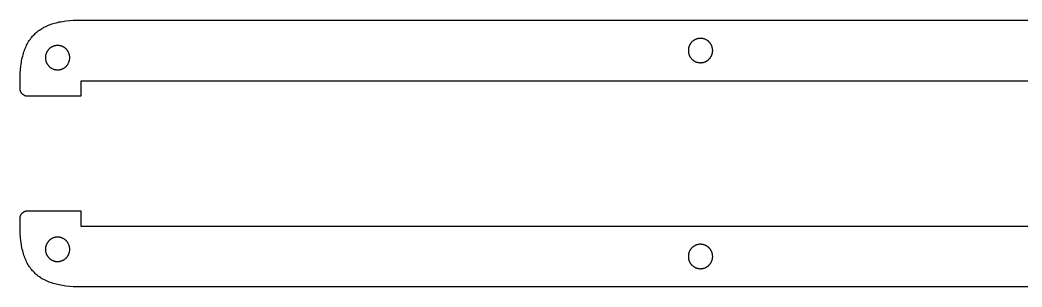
# Model space of a CAD drawing. Header units: millimetres. Extents: x 499 to 763, y 110 to 145.
# Drawn here: x 499 to 630.8, y 109.9 to 144.9 of the extents above; entities that cross this region are included whole.
import ezdxf

# ---------------------------------------------------------------- set-up
doc = ezdxf.new("R2010")
doc.units = ezdxf.units.MM
doc.layers.add('new_border_with_cutout', color=76, linetype='Continuous', true_color=0x307816)
doc.layers.add('new_screws_big', color=76, linetype='Continuous', true_color=0x307816)

msp = doc.modelspace()

# ---------------------------------------------------------------- linework, layer by layer
at = {"layer": 'new_border_with_cutout'}
for p, q in [((501.66, 143.68), (501.81, 143.77)), ((501.81, 143.77), (501.96, 143.86)), ((501.96, 143.86), (502.12, 143.95)), ((502.12, 143.95), (502.28, 144.03)), ((502.28, 144.03), (502.45, 144.11)), ((502.45, 144.11), (502.62, 144.19)), ((502.62, 144.19), (502.79, 144.26)), ((502.79, 144.26), (502.97, 144.33)), ((502.97, 144.33), (503.15, 144.39)), ((503.15, 144.39), (503.34, 144.45)), ((503.34, 144.45), (503.53, 144.5)), ((503.53, 144.5), (503.73, 144.56)), ((503.73, 144.56), (503.93, 144.6)), ((503.93, 144.6), (504.14, 144.65)), ((504.14, 144.65), (504.35, 144.69)), ((504.35, 144.69), (504.57, 144.73)), ((504.57, 144.73), (504.79, 144.76)), ((504.79, 144.76), (505.01, 144.79)), ((505.01, 144.79), (505.47, 144.84)), ((505.47, 144.84), (505.96, 144.88)), ((505.96, 144.88), (506.46, 144.9)), ((506.46, 144.9), (506.98, 144.9)), ((506.98, 144.9), (754.63, 144.9)), ((500.3, 142.37), (500.41, 142.51)), ((500.41, 142.51), (500.51, 142.64)), ((500.51, 142.64), (500.62, 142.77)), ((500.62, 142.77), (500.74, 142.9)), ((500.74, 142.9), (500.86, 143.02)), ((500.86, 143.02), (500.98, 143.14)), ((500.98, 143.14), (501.11, 143.26)), ((501.11, 143.26), (501.24, 143.37)), ((501.24, 143.37), (501.38, 143.48)), ((501.38, 143.48), (501.52, 143.58)), ((501.52, 143.58), (501.66, 143.68)), ((499.56, 140.91), (499.62, 141.09)), ((499.62, 141.09), (499.69, 141.27)), ((499.69, 141.27), (499.77, 141.44)), ((499.77, 141.44), (499.85, 141.6)), ((499.85, 141.6), (499.93, 141.76)), ((499.93, 141.76), (500.02, 141.92)), ((500.02, 141.92), (500.11, 142.07)), ((500.11, 142.07), (500.2, 142.22)), ((500.2, 142.22), (500.3, 142.37)), ((499.19, 139.53), (499.23, 139.74)), ((499.23, 139.74), (499.28, 139.95)), ((499.28, 139.95), (499.33, 140.15)), ((499.33, 140.15), (499.38, 140.35)), ((499.38, 140.35), (499.43, 140.54)), ((499.43, 140.54), (499.49, 140.73)), ((499.49, 140.73), (499.56, 140.91)), ((499.04, 138.41), (499.09, 138.87)), ((499.09, 138.87), (499.12, 139.1)), ((499.12, 139.1), (499.15, 139.32)), ((499.15, 139.32), (499.19, 139.53)), ((498.98, 136.9), (498.99, 137.42)), ((498.99, 137.42), (499.01, 137.93)), ((499.01, 137.93), (499.04, 138.41)), ((498.98, 135.9), (498.98, 136.9)), ((498.98, 135.87), (498.98, 135.9)), ((498.98, 135.83), (498.98, 135.87)), ((498.98, 135.8), (498.98, 135.83)), ((498.99, 135.77), (498.98, 135.8)), ((754.63, 136.9), (506.98, 136.9)), ((506.98, 136.9), (506.98, 134.9)), ((498.99, 135.73), (498.99, 135.77)), ((499, 135.7), (498.99, 135.73)), ((499.01, 135.67), (499, 135.7)), ((499.02, 135.63), (499.01, 135.67)), ((499.03, 135.6), (499.02, 135.63)), ((499.04, 135.57), (499.03, 135.6)), ((499.05, 135.54), (499.04, 135.57)), ((499.06, 135.5), (499.05, 135.54)), ((499.08, 135.47), (499.06, 135.5)), ((499.09, 135.44), (499.08, 135.47)), ((499.11, 135.41), (499.09, 135.44)), ((499.12, 135.38), (499.11, 135.41)), ((499.14, 135.35), (499.12, 135.38)), ((499.16, 135.33), (499.14, 135.35)), ((499.18, 135.3), (499.16, 135.33)), ((499.2, 135.27), (499.18, 135.3)), ((499.23, 135.25), (499.2, 135.27)), ((499.25, 135.22), (499.23, 135.25)), ((499.27, 135.2), (499.25, 135.22)), ((499.3, 135.17), (499.27, 135.2)), ((499.32, 135.15), (499.3, 135.17)), ((499.35, 135.13), (499.32, 135.15)), ((499.37, 135.11), (499.35, 135.13)), ((499.4, 135.09), (499.37, 135.11)), ((499.43, 135.07), (499.4, 135.09)), ((499.46, 135.05), (499.43, 135.07)), ((499.49, 135.03), (499.46, 135.05)), ((499.52, 135.02), (499.49, 135.03)), ((499.55, 135), (499.52, 135.02)), ((499.58, 134.99), (499.55, 135)), ((499.61, 134.97), (499.58, 134.99)), ((499.64, 134.96), (499.61, 134.97)), ((499.68, 134.95), (499.64, 134.96)), ((499.71, 134.94), (499.68, 134.95)), ((499.74, 134.93), (499.71, 134.94)), ((499.78, 134.92), (499.74, 134.93)), ((499.81, 134.92), (499.78, 134.92)), ((499.84, 134.91), (499.81, 134.92)), ((499.88, 134.91), (499.84, 134.91)), ((499.91, 134.91), (499.88, 134.91)), ((499.94, 134.9), (499.91, 134.91)), ((499.98, 134.9), (499.94, 134.9)), ((506.98, 134.9), (499.98, 134.9)), ((498.98, 118.96), (498.99, 118.99)), ((498.98, 118.92), (498.98, 118.96)), ((498.98, 118.89), (498.98, 118.92)), ((498.98, 118.85), (498.98, 118.89)), ((498.98, 117.85), (498.98, 118.85)), ((498.99, 119.02), (499, 119.06)), ((498.99, 118.99), (498.99, 119.02)), ((499, 119.06), (499.01, 119.09)), ((499.01, 119.09), (499.02, 119.12)), ((499.02, 119.12), (499.03, 119.16)), ((499.03, 119.16), (499.04, 119.19)), ((499.04, 119.19), (499.05, 119.22)), ((499.05, 119.22), (499.06, 119.25)), ((499.06, 119.25), (499.08, 119.28)), ((499.08, 119.28), (499.09, 119.31)), ((499.09, 119.31), (499.11, 119.34)), ((499.11, 119.34), (499.12, 119.37)), ((499.12, 119.37), (499.14, 119.4)), ((499.14, 119.4), (499.16, 119.43)), ((499.16, 119.43), (499.18, 119.46)), ((499.18, 119.46), (499.2, 119.48)), ((499.2, 119.48), (499.23, 119.51)), ((499.23, 119.51), (499.25, 119.54)), ((499.25, 119.54), (499.27, 119.56)), ((499.27, 119.56), (499.3, 119.58)), ((499.3, 119.58), (499.32, 119.61)), ((499.32, 119.61), (499.35, 119.63)), ((499.35, 119.63), (499.37, 119.65)), ((499.37, 119.65), (499.4, 119.67)), ((499.4, 119.67), (499.43, 119.69)), ((499.43, 119.69), (499.46, 119.71)), ((499.46, 119.71), (499.49, 119.72)), ((499.49, 119.72), (499.52, 119.74)), ((499.52, 119.74), (499.55, 119.76)), ((499.55, 119.76), (499.58, 119.77)), ((499.58, 119.77), (499.61, 119.78)), ((499.61, 119.78), (499.64, 119.8)), ((499.64, 119.8), (499.68, 119.81)), ((499.68, 119.81), (499.71, 119.82)), ((499.71, 119.82), (499.74, 119.82)), ((499.74, 119.82), (499.78, 119.83)), ((499.78, 119.83), (499.81, 119.84)), ((499.81, 119.84), (499.84, 119.84)), ((499.84, 119.84), (499.88, 119.85)), ((499.88, 119.85), (499.91, 119.85)), ((499.91, 119.85), (499.94, 119.85)), ((499.94, 119.85), (499.98, 119.85)), ((499.98, 119.85), (506.98, 119.85)), ((506.98, 119.85), (506.98, 117.85)), ((498.99, 117.33), (498.98, 117.85)), ((499.01, 116.83), (498.99, 117.33)), ((506.98, 117.85), (754.63, 117.85)), ((499.04, 116.35), (499.01, 116.83)), ((499.09, 115.89), (499.04, 116.35)), ((499.12, 115.66), (499.09, 115.89)), ((499.15, 115.44), (499.12, 115.66)), ((499.19, 115.23), (499.15, 115.44)), ((499.23, 115.01), (499.19, 115.23)), ((499.28, 114.81), (499.23, 115.01)), ((499.33, 114.61), (499.28, 114.81)), ((499.38, 114.41), (499.33, 114.61)), ((499.43, 114.22), (499.38, 114.41)), ((499.49, 114.03), (499.43, 114.22)), ((499.56, 113.84), (499.49, 114.03)), ((499.62, 113.67), (499.56, 113.84)), ((499.69, 113.49), (499.62, 113.67)), ((499.77, 113.32), (499.69, 113.49)), ((499.85, 113.15), (499.77, 113.32)), ((499.93, 112.99), (499.85, 113.15)), ((500.02, 112.84), (499.93, 112.99)), ((500.11, 112.68), (500.02, 112.84)), ((500.2, 112.53), (500.11, 112.68)), ((500.3, 112.39), (500.2, 112.53)), ((500.41, 112.25), (500.3, 112.39)), ((500.51, 112.11), (500.41, 112.25)), ((500.62, 111.98), (500.51, 112.11)), ((500.74, 111.86), (500.62, 111.98)), ((500.86, 111.73), (500.74, 111.86)), ((500.98, 111.61), (500.86, 111.73)), ((501.11, 111.5), (500.98, 111.61)), ((501.24, 111.39), (501.11, 111.5)), ((501.38, 111.28), (501.24, 111.39)), ((501.52, 111.18), (501.38, 111.28)), ((501.66, 111.08), (501.52, 111.18)), ((501.81, 110.98), (501.66, 111.08)), ((501.96, 110.89), (501.81, 110.98)), ((502.12, 110.81), (501.96, 110.89)), ((502.28, 110.72), (502.12, 110.81)), ((502.45, 110.64), (502.28, 110.72)), ((502.62, 110.57), (502.45, 110.64)), ((502.79, 110.5), (502.62, 110.57)), ((502.97, 110.43), (502.79, 110.5)), ((503.15, 110.37), (502.97, 110.43)), ((503.34, 110.31), (503.15, 110.37)), ((503.53, 110.25), (503.34, 110.31)), ((503.73, 110.2), (503.53, 110.25)), ((503.93, 110.15), (503.73, 110.2)), ((504.14, 110.11), (503.93, 110.15)), ((504.35, 110.07), (504.14, 110.11)), ((504.57, 110.03), (504.35, 110.07)), ((504.79, 109.99), (504.57, 110.03)), ((505.01, 109.96), (504.79, 109.99)), ((505.47, 109.92), (505.01, 109.96)), ((505.96, 109.88), (505.47, 109.92)), ((506.46, 109.86), (505.96, 109.88)), ((506.98, 109.85), (506.46, 109.86)), ((754.63, 109.85), (506.98, 109.85))]:
    msp.add_line(p, q, dxfattribs=at)
at = {"layer": 'new_screws_big'}
for p, q in [((587.87, 142.37), (587.82, 142.35)), ((587.93, 142.39), (587.87, 142.37)), ((587.98, 142.41), (587.93, 142.39)), ((588.03, 142.43), (587.98, 142.41)), ((588.08, 142.45), (588.03, 142.43)), ((588.14, 142.46), (588.08, 142.45)), ((588.19, 142.47), (588.14, 142.46)), ((588.25, 142.48), (588.19, 142.47)), ((588.3, 142.49), (588.25, 142.48)), ((588.36, 142.5), (588.3, 142.49)), ((588.41, 142.5), (588.36, 142.5)), ((588.47, 142.5), (588.41, 142.5)), ((588.52, 142.5), (588.47, 142.5)), ((588.58, 142.5), (588.52, 142.5)), ((588.63, 142.5), (588.58, 142.5)), ((588.69, 142.49), (588.63, 142.5)), ((588.74, 142.49), (588.69, 142.49)), ((588.8, 142.48), (588.74, 142.49)), ((588.85, 142.47), (588.8, 142.48)), ((588.91, 142.45), (588.85, 142.47)), ((588.96, 142.44), (588.91, 142.45)), ((589.01, 142.42), (588.96, 142.44)), ((589.07, 142.4), (589.01, 142.42)), ((589.12, 142.38), (589.07, 142.4)), ((589.17, 142.36), (589.12, 142.38)), ((502.78, 141.09), (502.74, 141.05)), ((502.82, 141.13), (502.78, 141.09)), ((502.86, 141.17), (502.82, 141.13)), ((502.91, 141.2), (502.86, 141.17)), ((502.95, 141.24), (502.91, 141.2)), ((502.99, 141.27), (502.95, 141.24)), ((503.04, 141.3), (502.99, 141.27)), ((503.09, 141.33), (503.04, 141.3)), ((503.13, 141.36), (503.09, 141.33)), ((503.18, 141.38), (503.13, 141.36)), ((503.23, 141.41), (503.18, 141.38)), ((503.28, 141.43), (503.23, 141.41)), ((503.33, 141.45), (503.28, 141.43)), ((503.39, 141.47), (503.33, 141.45)), ((503.44, 141.49), (503.39, 141.47)), ((503.49, 141.51), (503.44, 141.49)), ((503.55, 141.52), (503.49, 141.51)), ((503.6, 141.53), (503.55, 141.52)), ((503.66, 141.54), (503.6, 141.53)), ((503.71, 141.55), (503.66, 141.54)), ((503.77, 141.56), (503.71, 141.55)), ((503.82, 141.56), (503.77, 141.56)), ((503.88, 141.56), (503.82, 141.56)), ((503.93, 141.56), (503.88, 141.56)), ((503.99, 141.56), (503.93, 141.56)), ((504.04, 141.56), (503.99, 141.56)), ((504.1, 141.55), (504.04, 141.56)), ((504.15, 141.55), (504.1, 141.55)), ((504.21, 141.54), (504.15, 141.55)), ((504.26, 141.53), (504.21, 141.54)), ((504.32, 141.51), (504.26, 141.53)), ((504.37, 141.5), (504.32, 141.51)), ((504.42, 141.48), (504.37, 141.5)), ((504.48, 141.46), (504.42, 141.48)), ((504.53, 141.44), (504.48, 141.46)), ((504.58, 141.42), (504.53, 141.44)), ((504.63, 141.4), (504.58, 141.42)), ((504.68, 141.37), (504.63, 141.4)), ((504.73, 141.34), (504.68, 141.37)), ((504.77, 141.32), (504.73, 141.34)), ((504.82, 141.29), (504.77, 141.32)), ((504.87, 141.25), (504.82, 141.29)), ((504.91, 141.22), (504.87, 141.25)), ((504.95, 141.18), (504.91, 141.22)), ((504.99, 141.15), (504.95, 141.18)), ((505.03, 141.11), (504.99, 141.15)), ((505.07, 141.07), (505.03, 141.11)), ((505.11, 141.03), (505.07, 141.07)), ((586.92, 141.1), (586.91, 141.04)), ((586.93, 141.15), (586.92, 141.1)), ((586.94, 141.21), (586.93, 141.15)), ((586.95, 141.26), (586.94, 141.21)), ((586.96, 141.31), (586.95, 141.26)), ((586.98, 141.37), (586.96, 141.31)), ((586.99, 141.42), (586.98, 141.37)), ((587.01, 141.47), (586.99, 141.42)), ((587.03, 141.52), (587.01, 141.47)), ((587.06, 141.58), (587.03, 141.52)), ((587.08, 141.63), (587.06, 141.58)), ((587.11, 141.67), (587.08, 141.63)), ((587.13, 141.72), (587.11, 141.67)), ((587.16, 141.77), (587.13, 141.72)), ((587.19, 141.82), (587.16, 141.77)), ((587.23, 141.86), (587.19, 141.82)), ((587.26, 141.91), (587.23, 141.86)), ((587.3, 141.95), (587.26, 141.91)), ((587.33, 141.99), (587.3, 141.95)), ((587.37, 142.03), (587.33, 141.99)), ((587.41, 142.07), (587.37, 142.03)), ((587.45, 142.11), (587.41, 142.07)), ((587.5, 142.14), (587.45, 142.11)), ((587.54, 142.18), (587.5, 142.14)), ((587.58, 142.21), (587.54, 142.18)), ((587.63, 142.24), (587.58, 142.21)), ((587.68, 142.27), (587.63, 142.24)), ((587.72, 142.3), (587.68, 142.27)), ((587.77, 142.32), (587.72, 142.3)), ((587.82, 142.35), (587.77, 142.32)), ((589.22, 142.34), (589.17, 142.36)), ((589.27, 142.31), (589.22, 142.34)), ((589.32, 142.28), (589.27, 142.31)), ((589.36, 142.26), (589.32, 142.28)), ((589.41, 142.22), (589.36, 142.26)), ((589.46, 142.19), (589.41, 142.22)), ((589.5, 142.16), (589.46, 142.19)), ((589.54, 142.12), (589.5, 142.16)), ((589.58, 142.09), (589.54, 142.12)), ((589.63, 142.05), (589.58, 142.09)), ((589.66, 142.01), (589.63, 142.05)), ((589.7, 141.97), (589.66, 142.01)), ((589.74, 141.93), (589.7, 141.97)), ((589.77, 141.88), (589.74, 141.93)), ((589.81, 141.84), (589.77, 141.88)), ((589.84, 141.79), (589.81, 141.84)), ((589.87, 141.75), (589.84, 141.79)), ((589.9, 141.7), (589.87, 141.75)), ((589.92, 141.65), (589.9, 141.7)), ((589.95, 141.6), (589.92, 141.65)), ((589.97, 141.55), (589.95, 141.6)), ((589.99, 141.5), (589.97, 141.55)), ((590.01, 141.45), (589.99, 141.5)), ((590.03, 141.39), (590.01, 141.45)), ((590.05, 141.34), (590.03, 141.39)), ((590.06, 141.29), (590.05, 141.34)), ((590.07, 141.23), (590.06, 141.29)), ((590.08, 141.18), (590.07, 141.23)), ((590.09, 141.12), (590.08, 141.18)), ((590.1, 141.07), (590.09, 141.12)), ((590.1, 141.01), (590.1, 141.07)), ((502.33, 140.16), (502.32, 140.1)), ((502.32, 140.1), (502.32, 140.05)), ((502.32, 140.05), (502.32, 139.99)), ((502.32, 139.99), (502.32, 139.94)), ((502.32, 139.94), (502.32, 139.88)), ((502.32, 139.88), (502.32, 139.83)), ((502.32, 139.83), (502.33, 139.77)), ((502.34, 140.21), (502.33, 140.16)), ((502.33, 139.77), (502.34, 139.71)), ((502.35, 140.27), (502.34, 140.21)), ((502.36, 140.32), (502.35, 140.27)), ((502.37, 140.38), (502.36, 140.32)), ((502.39, 140.43), (502.37, 140.38)), ((502.4, 140.48), (502.39, 140.43)), ((502.42, 140.53), (502.4, 140.48)), ((502.44, 140.59), (502.42, 140.53)), ((502.47, 140.64), (502.44, 140.59)), ((502.49, 140.69), (502.47, 140.64)), ((502.52, 140.74), (502.49, 140.69)), ((502.54, 140.78), (502.52, 140.74)), ((502.57, 140.83), (502.54, 140.78)), ((502.6, 140.88), (502.57, 140.83)), ((502.64, 140.92), (502.6, 140.88)), ((502.67, 140.97), (502.64, 140.92)), ((502.71, 141.01), (502.67, 140.97)), ((502.74, 141.05), (502.71, 141.01)), ((505.15, 140.99), (505.11, 141.03)), ((505.18, 140.94), (505.15, 140.99)), ((505.22, 140.9), (505.18, 140.94)), ((505.25, 140.85), (505.22, 140.9)), ((505.28, 140.81), (505.25, 140.85)), ((505.31, 140.76), (505.28, 140.81)), ((505.33, 140.71), (505.31, 140.76)), ((505.36, 140.66), (505.33, 140.71)), ((505.38, 140.61), (505.36, 140.66)), ((505.4, 140.56), (505.38, 140.61)), ((505.42, 140.51), (505.4, 140.56)), ((505.44, 140.46), (505.42, 140.51)), ((505.46, 140.4), (505.44, 140.46)), ((505.47, 140.35), (505.46, 140.4)), ((505.48, 140.29), (505.47, 140.35)), ((505.49, 140.24), (505.48, 140.29)), ((505.5, 140.19), (505.49, 140.24)), ((505.49, 139.69), (505.5, 139.74)), ((505.51, 140.13), (505.5, 140.19)), ((505.5, 139.74), (505.51, 139.8)), ((505.51, 140.07), (505.51, 140.13)), ((505.52, 140.02), (505.51, 140.07)), ((505.51, 139.85), (505.52, 139.91)), ((505.51, 139.8), (505.51, 139.85)), ((505.52, 139.96), (505.52, 140.02)), ((505.52, 139.91), (505.52, 139.96)), ((586.91, 141.04), (586.91, 140.99)), ((586.91, 140.99), (586.91, 140.93)), ((586.91, 140.93), (586.91, 140.88)), ((586.91, 140.88), (586.91, 140.82)), ((586.91, 140.82), (586.91, 140.76)), ((586.91, 140.76), (586.92, 140.71)), ((586.92, 140.71), (586.93, 140.65)), ((586.93, 140.65), (586.94, 140.6)), ((586.94, 140.6), (586.95, 140.55)), ((586.95, 140.55), (586.96, 140.49)), ((586.96, 140.49), (586.98, 140.44)), ((586.98, 140.44), (586.99, 140.38)), ((586.99, 140.38), (587.01, 140.33)), ((587.01, 140.33), (587.03, 140.28)), ((587.03, 140.28), (587.06, 140.23)), ((587.06, 140.23), (587.08, 140.18)), ((587.08, 140.18), (587.11, 140.13)), ((587.11, 140.13), (587.13, 140.08)), ((587.13, 140.08), (587.16, 140.04)), ((587.16, 140.04), (587.19, 139.99)), ((587.19, 139.99), (587.23, 139.94)), ((587.23, 139.94), (587.26, 139.9)), ((587.26, 139.9), (587.3, 139.86)), ((587.3, 139.86), (587.33, 139.82)), ((587.33, 139.82), (587.37, 139.78)), ((587.37, 139.78), (587.41, 139.74)), ((587.41, 139.74), (587.45, 139.7)), ((589.58, 139.72), (589.63, 139.76)), ((589.63, 139.76), (589.66, 139.8)), ((589.66, 139.8), (589.7, 139.84)), ((589.7, 139.84), (589.74, 139.88)), ((589.74, 139.88), (589.77, 139.92)), ((589.77, 139.92), (589.81, 139.97)), ((589.81, 139.97), (589.84, 140.01)), ((589.84, 140.01), (589.87, 140.06)), ((589.87, 140.06), (589.9, 140.11)), ((589.9, 140.11), (589.92, 140.16)), ((589.92, 140.16), (589.95, 140.21)), ((589.95, 140.21), (589.97, 140.26)), ((589.97, 140.26), (589.99, 140.31)), ((589.99, 140.31), (590.01, 140.36)), ((590.01, 140.36), (590.03, 140.41)), ((590.03, 140.41), (590.05, 140.46)), ((590.05, 140.46), (590.06, 140.52)), ((590.06, 140.52), (590.07, 140.57)), ((590.07, 140.57), (590.08, 140.63)), ((590.08, 140.63), (590.09, 140.68)), ((590.09, 140.68), (590.1, 140.74)), ((590.11, 140.96), (590.1, 141.01)), ((590.1, 140.79), (590.11, 140.85)), ((590.1, 140.74), (590.1, 140.79)), ((590.11, 140.9), (590.11, 140.96)), ((590.11, 140.85), (590.11, 140.9)), ((502.34, 139.71), (502.35, 139.66)), ((502.35, 139.66), (502.36, 139.61)), ((502.36, 139.61), (502.37, 139.55)), ((502.37, 139.55), (502.39, 139.5)), ((502.39, 139.5), (502.4, 139.45)), ((502.4, 139.45), (502.42, 139.39)), ((502.42, 139.39), (502.44, 139.34)), ((502.44, 139.34), (502.47, 139.29)), ((502.47, 139.29), (502.49, 139.24)), ((502.49, 139.24), (502.52, 139.19)), ((502.52, 139.19), (502.54, 139.14)), ((502.54, 139.14), (502.57, 139.1)), ((502.57, 139.1), (502.6, 139.05)), ((502.6, 139.05), (502.64, 139.01)), ((502.64, 139.01), (502.67, 138.96)), ((502.67, 138.96), (502.71, 138.92)), ((502.71, 138.92), (502.74, 138.88)), ((502.74, 138.88), (502.78, 138.84)), ((502.78, 138.84), (502.82, 138.8)), ((502.82, 138.8), (502.86, 138.76)), ((502.86, 138.76), (502.91, 138.73)), ((502.91, 138.73), (502.95, 138.69)), ((502.95, 138.69), (502.99, 138.66)), ((502.99, 138.66), (503.04, 138.63)), ((503.04, 138.63), (503.09, 138.6)), ((503.09, 138.6), (503.13, 138.57)), ((503.13, 138.57), (503.18, 138.54)), ((503.18, 138.54), (503.23, 138.52)), ((503.23, 138.52), (503.28, 138.5)), ((503.28, 138.5), (503.33, 138.47)), ((503.33, 138.47), (503.39, 138.45)), ((503.39, 138.45), (503.44, 138.44)), ((503.44, 138.44), (503.49, 138.42)), ((503.49, 138.42), (503.55, 138.41)), ((504.32, 138.41), (504.37, 138.43)), ((504.37, 138.43), (504.42, 138.45)), ((504.42, 138.45), (504.48, 138.46)), ((504.48, 138.46), (504.53, 138.48)), ((504.53, 138.48), (504.58, 138.51)), ((504.58, 138.51), (504.63, 138.53)), ((504.63, 138.53), (504.68, 138.56)), ((504.68, 138.56), (504.73, 138.58)), ((504.73, 138.58), (504.77, 138.61)), ((504.77, 138.61), (504.82, 138.64)), ((504.82, 138.64), (504.87, 138.67)), ((504.87, 138.67), (504.91, 138.71)), ((504.91, 138.71), (504.95, 138.74)), ((504.95, 138.74), (504.99, 138.78)), ((504.99, 138.78), (505.03, 138.82)), ((505.03, 138.82), (505.07, 138.86)), ((505.07, 138.86), (505.11, 138.9)), ((505.11, 138.9), (505.15, 138.94)), ((505.15, 138.94), (505.18, 138.98)), ((505.18, 138.98), (505.22, 139.03)), ((505.22, 139.03), (505.25, 139.07)), ((505.25, 139.07), (505.28, 139.12)), ((505.28, 139.12), (505.31, 139.17)), ((505.31, 139.17), (505.33, 139.22)), ((505.33, 139.22), (505.36, 139.27)), ((505.36, 139.27), (505.38, 139.32)), ((505.38, 139.32), (505.4, 139.37)), ((505.4, 139.37), (505.42, 139.42)), ((505.42, 139.42), (505.44, 139.47)), ((505.44, 139.47), (505.46, 139.53)), ((505.46, 139.53), (505.47, 139.58)), ((505.47, 139.58), (505.48, 139.63)), ((505.48, 139.63), (505.49, 139.69)), ((587.45, 139.7), (587.5, 139.66)), ((587.5, 139.66), (587.54, 139.63)), ((587.54, 139.63), (587.58, 139.6)), ((587.58, 139.6), (587.63, 139.57)), ((587.63, 139.57), (587.68, 139.54)), ((587.68, 139.54), (587.72, 139.51)), ((587.72, 139.51), (587.77, 139.48)), ((587.77, 139.48), (587.82, 139.46)), ((587.82, 139.46), (587.87, 139.43)), ((587.87, 139.43), (587.93, 139.41)), ((587.93, 139.41), (587.98, 139.39)), ((587.98, 139.39), (588.03, 139.38)), ((588.03, 139.38), (588.08, 139.36)), ((588.08, 139.36), (588.14, 139.35)), ((588.14, 139.35), (588.19, 139.33)), ((588.19, 139.33), (588.25, 139.32)), ((588.25, 139.32), (588.3, 139.32)), ((588.3, 139.32), (588.36, 139.31)), ((588.36, 139.31), (588.41, 139.31)), ((588.41, 139.31), (588.47, 139.3)), ((588.47, 139.3), (588.52, 139.3)), ((588.52, 139.3), (588.58, 139.3)), ((588.58, 139.3), (588.63, 139.31)), ((588.63, 139.31), (588.69, 139.31)), ((588.69, 139.31), (588.74, 139.32)), ((588.74, 139.32), (588.8, 139.33)), ((588.8, 139.33), (588.85, 139.34)), ((588.85, 139.34), (588.91, 139.35)), ((588.91, 139.35), (588.96, 139.37)), ((588.96, 139.37), (589.01, 139.38)), ((589.01, 139.38), (589.07, 139.4)), ((589.07, 139.4), (589.12, 139.42)), ((589.12, 139.42), (589.17, 139.45)), ((589.17, 139.45), (589.22, 139.47)), ((589.22, 139.47), (589.27, 139.49)), ((589.27, 139.49), (589.32, 139.52)), ((589.32, 139.52), (589.36, 139.55)), ((589.36, 139.55), (589.41, 139.58)), ((589.41, 139.58), (589.46, 139.61)), ((589.46, 139.61), (589.5, 139.65)), ((589.5, 139.65), (589.54, 139.68)), ((589.54, 139.68), (589.58, 139.72)), ((503.55, 138.41), (503.6, 138.4)), ((503.6, 138.4), (503.66, 138.39)), ((503.66, 138.39), (503.71, 138.38)), ((503.71, 138.38), (503.77, 138.37)), ((503.77, 138.37), (503.82, 138.37)), ((503.82, 138.37), (503.88, 138.36)), ((503.88, 138.36), (503.93, 138.36)), ((503.93, 138.36), (503.99, 138.37)), ((503.99, 138.37), (504.04, 138.37)), ((504.04, 138.37), (504.1, 138.37)), ((504.1, 138.37), (504.15, 138.38)), ((504.15, 138.38), (504.21, 138.39)), ((504.21, 138.39), (504.26, 138.4)), ((504.26, 138.4), (504.32, 138.41)), ((502.91, 116.03), (502.86, 115.99)), ((502.95, 116.07), (502.91, 116.03)), ((502.99, 116.1), (502.95, 116.07)), ((503.04, 116.13), (502.99, 116.1)), ((503.09, 116.16), (503.04, 116.13)), ((503.13, 116.19), (503.09, 116.16)), ((503.18, 116.21), (503.13, 116.19)), ((503.23, 116.24), (503.18, 116.21)), ((503.28, 116.26), (503.23, 116.24)), ((503.33, 116.28), (503.28, 116.26)), ((503.39, 116.3), (503.33, 116.28)), ((503.44, 116.32), (503.39, 116.3)), ((503.49, 116.33), (503.44, 116.32)), ((503.55, 116.35), (503.49, 116.33)), ((503.6, 116.36), (503.55, 116.35)), ((503.66, 116.37), (503.6, 116.36)), ((503.71, 116.38), (503.66, 116.37)), ((503.77, 116.39), (503.71, 116.38)), ((503.82, 116.39), (503.77, 116.39)), ((503.88, 116.39), (503.82, 116.39)), ((503.93, 116.39), (503.88, 116.39)), ((503.99, 116.39), (503.93, 116.39)), ((504.04, 116.39), (503.99, 116.39)), ((504.1, 116.38), (504.04, 116.39)), ((504.15, 116.38), (504.1, 116.38)), ((504.21, 116.37), (504.15, 116.38)), ((504.26, 116.35), (504.21, 116.37)), ((504.32, 116.34), (504.26, 116.35)), ((504.37, 116.33), (504.32, 116.34)), ((504.42, 116.31), (504.37, 116.33)), ((504.48, 116.29), (504.42, 116.31)), ((504.53, 116.27), (504.48, 116.29)), ((504.58, 116.25), (504.53, 116.27)), ((504.63, 116.23), (504.58, 116.25)), ((504.68, 116.2), (504.63, 116.23)), ((504.73, 116.17), (504.68, 116.2)), ((504.77, 116.14), (504.73, 116.17)), ((504.82, 116.11), (504.77, 116.14)), ((504.87, 116.08), (504.82, 116.11)), ((504.91, 116.05), (504.87, 116.08)), ((504.95, 116.01), (504.91, 116.05)), ((504.99, 115.98), (504.95, 116.01)), ((502.33, 114.99), (502.32, 114.93)), ((502.32, 114.93), (502.32, 114.88)), ((502.32, 114.88), (502.32, 114.82)), ((502.32, 114.82), (502.32, 114.76)), ((502.32, 114.76), (502.32, 114.71)), ((502.32, 114.71), (502.32, 114.65)), ((502.34, 115.04), (502.33, 114.99)), ((502.35, 115.1), (502.34, 115.04)), ((502.36, 115.15), (502.35, 115.1)), ((502.37, 115.2), (502.36, 115.15)), ((502.39, 115.26), (502.37, 115.2)), ((502.4, 115.31), (502.39, 115.26)), ((502.42, 115.36), (502.4, 115.31)), ((502.44, 115.41), (502.42, 115.36)), ((502.47, 115.47), (502.44, 115.41)), ((502.49, 115.52), (502.47, 115.47)), ((502.52, 115.56), (502.49, 115.52)), ((502.54, 115.61), (502.52, 115.56)), ((502.57, 115.66), (502.54, 115.61)), ((502.6, 115.71), (502.57, 115.66)), ((502.64, 115.75), (502.6, 115.71)), ((502.67, 115.79), (502.64, 115.75)), ((502.71, 115.84), (502.67, 115.79)), ((502.74, 115.88), (502.71, 115.84)), ((502.78, 115.92), (502.74, 115.88)), ((502.82, 115.96), (502.78, 115.92)), ((502.86, 115.99), (502.82, 115.96)), ((505.03, 115.94), (504.99, 115.98)), ((505.07, 115.9), (505.03, 115.94)), ((505.11, 115.86), (505.07, 115.9)), ((505.15, 115.82), (505.11, 115.86)), ((505.18, 115.77), (505.15, 115.82)), ((505.22, 115.73), (505.18, 115.77)), ((505.25, 115.68), (505.22, 115.73)), ((505.28, 115.64), (505.25, 115.68)), ((505.31, 115.59), (505.28, 115.64)), ((505.33, 115.54), (505.31, 115.59)), ((505.36, 115.49), (505.33, 115.54)), ((505.38, 115.44), (505.36, 115.49)), ((505.4, 115.39), (505.38, 115.44)), ((505.42, 115.34), (505.4, 115.39)), ((505.44, 115.28), (505.42, 115.34)), ((505.46, 115.23), (505.44, 115.28)), ((505.47, 115.18), (505.46, 115.23)), ((505.48, 115.12), (505.47, 115.18)), ((505.49, 115.07), (505.48, 115.12)), ((505.5, 115.01), (505.49, 115.07)), ((505.51, 114.96), (505.5, 115.01)), ((505.51, 114.9), (505.51, 114.96)), ((505.52, 114.85), (505.51, 114.9)), ((505.51, 114.68), (505.52, 114.74)), ((505.52, 114.79), (505.52, 114.85)), ((505.52, 114.74), (505.52, 114.79)), ((587.16, 114.72), (587.13, 114.67)), ((587.19, 114.77), (587.16, 114.72)), ((587.23, 114.81), (587.19, 114.77)), ((587.26, 114.86), (587.23, 114.81)), ((587.3, 114.9), (587.26, 114.86)), ((587.33, 114.94), (587.3, 114.9)), ((587.37, 114.98), (587.33, 114.94)), ((587.41, 115.02), (587.37, 114.98)), ((587.45, 115.06), (587.41, 115.02)), ((587.5, 115.09), (587.45, 115.06)), ((587.54, 115.13), (587.5, 115.09)), ((587.58, 115.16), (587.54, 115.13)), ((587.63, 115.19), (587.58, 115.16)), ((587.68, 115.22), (587.63, 115.19)), ((587.72, 115.25), (587.68, 115.22)), ((587.77, 115.27), (587.72, 115.25)), ((587.82, 115.3), (587.77, 115.27)), ((587.87, 115.32), (587.82, 115.3)), ((587.93, 115.34), (587.87, 115.32)), ((587.98, 115.36), (587.93, 115.34)), ((588.03, 115.38), (587.98, 115.36)), ((588.08, 115.4), (588.03, 115.38)), ((588.14, 115.41), (588.08, 115.4)), ((588.19, 115.42), (588.14, 115.41)), ((588.25, 115.43), (588.19, 115.42)), ((588.3, 115.44), (588.25, 115.43)), ((588.36, 115.45), (588.3, 115.44)), ((588.41, 115.45), (588.36, 115.45)), ((588.47, 115.45), (588.41, 115.45)), ((588.52, 115.45), (588.47, 115.45)), ((588.58, 115.45), (588.52, 115.45)), ((588.63, 115.45), (588.58, 115.45)), ((588.69, 115.44), (588.63, 115.45)), ((588.74, 115.44), (588.69, 115.44)), ((588.8, 115.43), (588.74, 115.44)), ((588.85, 115.42), (588.8, 115.43)), ((588.91, 115.4), (588.85, 115.42)), ((588.96, 115.39), (588.91, 115.4)), ((589.01, 115.37), (588.96, 115.39)), ((589.07, 115.35), (589.01, 115.37)), ((589.12, 115.33), (589.07, 115.35)), ((589.17, 115.31), (589.12, 115.33)), ((589.22, 115.29), (589.17, 115.31)), ((589.27, 115.26), (589.22, 115.29)), ((589.32, 115.23), (589.27, 115.26)), ((589.36, 115.21), (589.32, 115.23)), ((589.41, 115.17), (589.36, 115.21)), ((589.46, 115.14), (589.41, 115.17)), ((589.5, 115.11), (589.46, 115.14)), ((589.54, 115.07), (589.5, 115.11)), ((589.58, 115.04), (589.54, 115.07)), ((589.63, 115), (589.58, 115.04)), ((589.66, 114.96), (589.63, 115)), ((589.7, 114.92), (589.66, 114.96)), ((589.74, 114.88), (589.7, 114.92)), ((589.77, 114.83), (589.74, 114.88)), ((589.81, 114.79), (589.77, 114.83)), ((589.84, 114.74), (589.81, 114.79)), ((589.87, 114.7), (589.84, 114.74)), ((589.9, 114.65), (589.87, 114.7)), ((502.32, 114.65), (502.33, 114.6)), ((502.33, 114.6), (502.34, 114.54)), ((502.34, 114.54), (502.35, 114.49)), ((502.35, 114.49), (502.36, 114.43)), ((502.36, 114.43), (502.37, 114.38)), ((502.37, 114.38), (502.39, 114.33)), ((502.39, 114.33), (502.4, 114.27)), ((502.4, 114.27), (502.42, 114.22)), ((502.42, 114.22), (502.44, 114.17)), ((502.44, 114.17), (502.47, 114.12)), ((502.47, 114.12), (502.49, 114.07)), ((502.49, 114.07), (502.52, 114.02)), ((502.52, 114.02), (502.54, 113.97)), ((502.54, 113.97), (502.57, 113.93)), ((502.57, 113.93), (502.6, 113.88)), ((502.6, 113.88), (502.64, 113.83)), ((502.64, 113.83), (502.67, 113.79)), ((502.67, 113.79), (502.71, 113.75)), ((502.71, 113.75), (502.74, 113.71)), ((502.74, 113.71), (502.78, 113.67)), ((502.78, 113.67), (502.82, 113.63)), ((502.82, 113.63), (502.86, 113.59)), ((502.86, 113.59), (502.91, 113.55)), ((502.91, 113.55), (502.95, 113.52)), ((502.95, 113.52), (502.99, 113.49)), ((502.99, 113.49), (503.04, 113.46)), ((503.04, 113.46), (503.09, 113.43)), ((503.09, 113.43), (503.13, 113.4)), ((503.13, 113.4), (503.18, 113.37)), ((503.18, 113.37), (503.23, 113.35)), ((504.63, 113.36), (504.68, 113.38)), ((504.68, 113.38), (504.73, 113.41)), ((504.73, 113.41), (504.77, 113.44)), ((504.77, 113.44), (504.82, 113.47)), ((504.82, 113.47), (504.87, 113.5)), ((504.87, 113.5), (504.91, 113.54)), ((504.91, 113.54), (504.95, 113.57)), ((504.95, 113.57), (504.99, 113.61)), ((504.99, 113.61), (505.03, 113.65)), ((505.03, 113.65), (505.07, 113.69)), ((505.07, 113.69), (505.11, 113.73)), ((505.11, 113.73), (505.15, 113.77)), ((505.15, 113.77), (505.18, 113.81)), ((505.18, 113.81), (505.22, 113.86)), ((505.22, 113.86), (505.25, 113.9)), ((505.25, 113.9), (505.28, 113.95)), ((505.28, 113.95), (505.31, 114)), ((505.31, 114), (505.33, 114.05)), ((505.33, 114.05), (505.36, 114.09)), ((505.36, 114.09), (505.38, 114.15)), ((505.38, 114.15), (505.4, 114.2)), ((505.4, 114.2), (505.42, 114.25)), ((505.42, 114.25), (505.44, 114.3)), ((505.44, 114.3), (505.46, 114.35)), ((505.46, 114.35), (505.47, 114.41)), ((505.47, 114.41), (505.48, 114.46)), ((505.48, 114.46), (505.49, 114.52)), ((505.49, 114.52), (505.5, 114.57)), ((505.5, 114.57), (505.51, 114.63)), ((505.51, 114.63), (505.51, 114.68)), ((586.92, 114.05), (586.91, 113.99)), ((586.91, 113.99), (586.91, 113.94)), ((586.91, 113.94), (586.91, 113.88)), ((586.91, 113.88), (586.91, 113.83)), ((586.91, 113.83), (586.91, 113.77)), ((586.91, 113.77), (586.91, 113.71)), ((586.91, 113.71), (586.92, 113.66)), ((586.93, 114.1), (586.92, 114.05)), ((586.92, 113.66), (586.93, 113.6)), ((586.94, 114.16), (586.93, 114.1)), ((586.93, 113.6), (586.94, 113.55)), ((586.95, 114.21), (586.94, 114.16)), ((586.94, 113.55), (586.95, 113.5)), ((586.96, 114.26), (586.95, 114.21)), ((586.95, 113.5), (586.96, 113.44)), ((586.98, 114.32), (586.96, 114.26)), ((586.96, 113.44), (586.98, 113.39)), ((586.99, 114.37), (586.98, 114.32)), ((586.98, 113.39), (586.99, 113.33)), ((587.01, 114.42), (586.99, 114.37)), ((587.03, 114.47), (587.01, 114.42)), ((587.06, 114.53), (587.03, 114.47)), ((587.08, 114.58), (587.06, 114.53)), ((587.11, 114.62), (587.08, 114.58)), ((587.13, 114.67), (587.11, 114.62)), ((589.92, 114.6), (589.9, 114.65)), ((589.95, 114.55), (589.92, 114.6)), ((589.97, 114.5), (589.95, 114.55)), ((589.99, 114.45), (589.97, 114.5)), ((590.01, 114.4), (589.99, 114.45)), ((590.03, 114.34), (590.01, 114.4)), ((590.05, 114.29), (590.03, 114.34)), ((590.03, 113.36), (590.05, 113.41)), ((590.06, 114.24), (590.05, 114.29)), ((590.05, 113.41), (590.06, 113.47)), ((590.07, 114.18), (590.06, 114.24)), ((590.06, 113.47), (590.07, 113.52)), ((590.08, 114.13), (590.07, 114.18)), ((590.07, 113.52), (590.08, 113.58)), ((590.09, 114.07), (590.08, 114.13)), ((590.08, 113.58), (590.09, 113.63)), ((590.1, 114.02), (590.09, 114.07)), ((590.09, 113.63), (590.1, 113.69)), ((590.1, 113.96), (590.1, 114.02)), ((590.11, 113.91), (590.1, 113.96)), ((590.1, 113.74), (590.11, 113.8)), ((590.1, 113.69), (590.1, 113.74)), ((590.11, 113.85), (590.11, 113.91)), ((590.11, 113.8), (590.11, 113.85)), ((503.23, 113.35), (503.28, 113.32)), ((503.28, 113.32), (503.33, 113.3)), ((503.33, 113.3), (503.39, 113.28)), ((503.39, 113.28), (503.44, 113.27)), ((503.44, 113.27), (503.49, 113.25)), ((503.49, 113.25), (503.55, 113.24)), ((503.55, 113.24), (503.6, 113.22)), ((503.6, 113.22), (503.66, 113.21)), ((503.66, 113.21), (503.71, 113.21)), ((503.71, 113.21), (503.77, 113.2)), ((503.77, 113.2), (503.82, 113.2)), ((503.82, 113.2), (503.88, 113.19)), ((503.88, 113.19), (503.93, 113.19)), ((503.93, 113.19), (503.99, 113.19)), ((503.99, 113.19), (504.04, 113.2)), ((504.04, 113.2), (504.1, 113.2)), ((504.1, 113.2), (504.15, 113.21)), ((504.15, 113.21), (504.21, 113.22)), ((504.21, 113.22), (504.26, 113.23)), ((504.26, 113.23), (504.32, 113.24)), ((504.32, 113.24), (504.37, 113.26)), ((504.37, 113.26), (504.42, 113.27)), ((504.42, 113.27), (504.48, 113.29)), ((504.48, 113.29), (504.53, 113.31)), ((504.53, 113.31), (504.58, 113.33)), ((504.58, 113.33), (504.63, 113.36)), ((586.99, 113.33), (587.01, 113.28)), ((587.01, 113.28), (587.03, 113.23)), ((587.03, 113.23), (587.06, 113.18)), ((587.06, 113.18), (587.08, 113.13)), ((587.08, 113.13), (587.11, 113.08)), ((587.11, 113.08), (587.13, 113.03)), ((587.13, 113.03), (587.16, 112.99)), ((587.16, 112.99), (587.19, 112.94)), ((587.19, 112.94), (587.23, 112.89)), ((587.23, 112.89), (587.26, 112.85)), ((587.26, 112.85), (587.3, 112.81)), ((587.3, 112.81), (587.33, 112.77)), ((587.33, 112.77), (587.37, 112.73)), ((587.37, 112.73), (587.41, 112.69)), ((587.41, 112.69), (587.45, 112.65)), ((587.45, 112.65), (587.5, 112.61)), ((587.5, 112.61), (587.54, 112.58)), ((587.54, 112.58), (587.58, 112.55)), ((587.58, 112.55), (587.63, 112.52)), ((587.63, 112.52), (587.68, 112.49)), ((587.68, 112.49), (587.72, 112.46)), ((587.72, 112.46), (587.77, 112.43)), ((587.77, 112.43), (587.82, 112.41)), ((587.82, 112.41), (587.87, 112.38)), ((587.87, 112.38), (587.93, 112.36)), ((587.93, 112.36), (587.98, 112.34)), ((587.98, 112.34), (588.03, 112.33)), ((588.03, 112.33), (588.08, 112.31)), ((588.08, 112.31), (588.14, 112.3)), ((588.14, 112.3), (588.19, 112.28)), ((588.19, 112.28), (588.25, 112.27)), ((588.25, 112.27), (588.3, 112.27)), ((588.3, 112.27), (588.36, 112.26)), ((588.36, 112.26), (588.41, 112.26)), ((588.41, 112.26), (588.47, 112.25)), ((588.47, 112.25), (588.52, 112.25)), ((588.52, 112.25), (588.58, 112.25)), ((588.58, 112.25), (588.63, 112.26)), ((588.63, 112.26), (588.69, 112.26)), ((588.69, 112.26), (588.74, 112.27)), ((588.74, 112.27), (588.8, 112.28)), ((588.8, 112.28), (588.85, 112.29)), ((588.85, 112.29), (588.91, 112.3)), ((588.91, 112.3), (588.96, 112.32)), ((588.96, 112.32), (589.01, 112.33)), ((589.01, 112.33), (589.07, 112.35)), ((589.07, 112.35), (589.12, 112.37)), ((589.12, 112.37), (589.17, 112.4)), ((589.17, 112.4), (589.22, 112.42)), ((589.22, 112.42), (589.27, 112.44)), ((589.27, 112.44), (589.32, 112.47)), ((589.32, 112.47), (589.36, 112.5)), ((589.36, 112.5), (589.41, 112.53)), ((589.41, 112.53), (589.46, 112.56)), ((589.46, 112.56), (589.5, 112.6)), ((589.5, 112.6), (589.54, 112.63)), ((589.54, 112.63), (589.58, 112.67)), ((589.58, 112.67), (589.63, 112.71)), ((589.63, 112.71), (589.66, 112.75)), ((589.66, 112.75), (589.7, 112.79)), ((589.7, 112.79), (589.74, 112.83)), ((589.74, 112.83), (589.77, 112.87)), ((589.77, 112.87), (589.81, 112.92)), ((589.81, 112.92), (589.84, 112.96)), ((589.84, 112.96), (589.87, 113.01)), ((589.87, 113.01), (589.9, 113.06)), ((589.9, 113.06), (589.92, 113.11)), ((589.92, 113.11), (589.95, 113.16)), ((589.95, 113.16), (589.97, 113.21)), ((589.97, 113.21), (589.99, 113.26)), ((589.99, 113.26), (590.01, 113.31)), ((590.01, 113.31), (590.03, 113.36))]:
    msp.add_line(p, q, dxfattribs=at)

doc.saveas('drawing.dxf')
